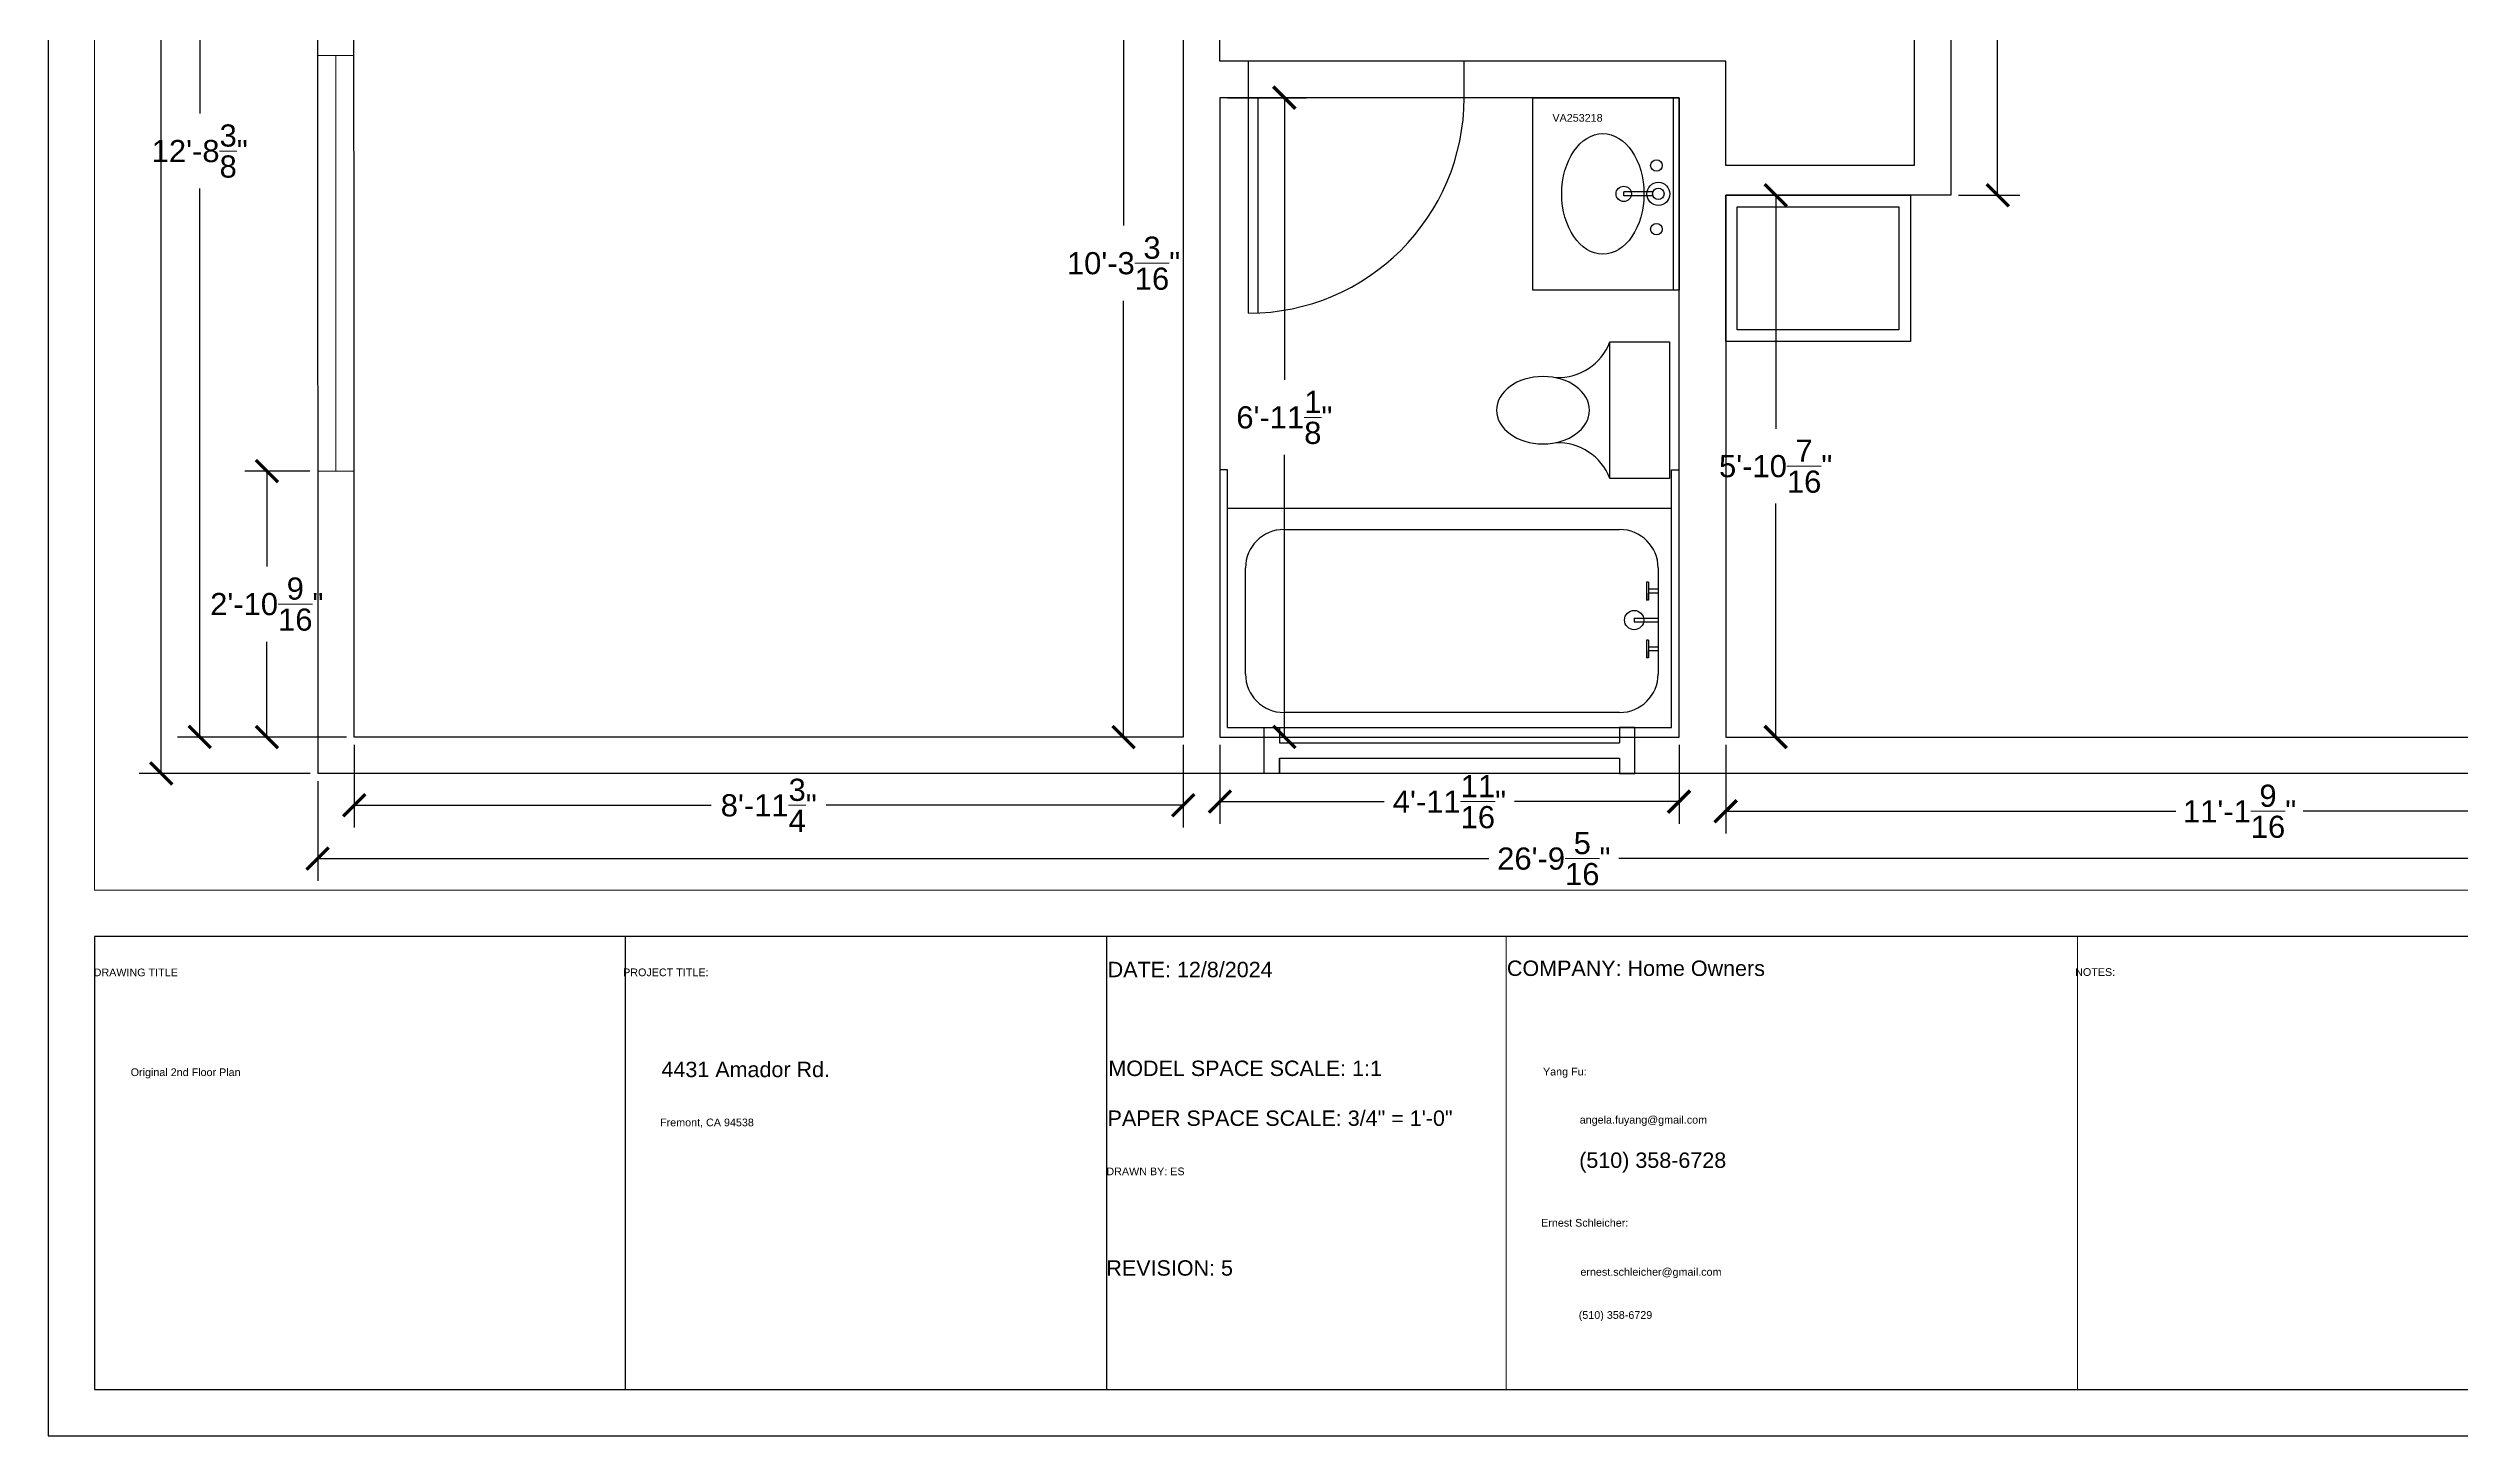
# Model space of a CAD drawing. Header units: inches. Extents: x 0 to 483, y 0 to 649.
# Drawn here: x 0 to 313.4, y 0 to 180.4 of the extents above; entities that cross this region are included whole.
import ezdxf

# ---------------------------------------------------------------- set-up
doc = ezdxf.new("R2010")
doc.units = ezdxf.units.IN
doc.header["$MEASUREMENT"] = 0
doc.layers.get('0').update_dxf_attribs({"color": 1, "lineweight": 9})
for name, color, linetype, lineweight in [('00-page-edge', 7, 'Continuous', 9), ('A201-Dimensions', 7, 'Continuous', 9), ('A201-Floorplan-2nd-floor', 7, 'Continuous', 9)]:
    doc.layers.add(name, color=color, linetype=linetype, lineweight=lineweight)
doc.layers.add('Title Block', color=7, linetype='Continuous')
doc.layers.add('Title Block Text', color=7, linetype='Continuous')
doc.styles.add('Annotative', font='Arial.ttf')
doc.styles.add('Small', font='Arial.ttf', dxfattribs={"height": 0.125})
doc.dimstyles.new('Annotative', dxfattribs={"dimtxt": 0.18, "dimasz": 0.18, "dimexe": 0.18, "dimexo": 0.0625, "dimgap": 0.09, "dimtad": 0, "dimtih": 1, "dimtoh": 1, "dimdec": 4, "dimzin": 0, "dimdsep": 46, "dimlunit": 4, "dimtxsty": 'Annotative', "dimblk": 'ARCHTICK', "dimblk1": 'ARCHTICK', "dimblk2": 'ARCHTICK', "dimcen": 0.09, "dimadec": 0, "dimazin": 0, "dimtfac": 1, "dimtdec": 4, "dimtofl": 0, "dimtmove": 0, "dimatfit": 3, "dimldrblk": 'ARCHTICK', "dimfxl": 1, "dimtolj": 1, "dimtzin": 0, "dimarcsym": 0})

# ---------------------------------------------------------------- blocks, each defined once
blk = doc.blocks.new('L2-bathroom-door')
at = {"lineweight": 30}
for p, q in [((0, -28), (0, 0)), ((1.25, 0), (0, 0)), ((0, 0), (0, 0)), ((1.25, -27.97), (1.25, 0))]:
    blk.add_line(p, q, dxfattribs=at)
blk.add_arc((0, 0), 28, 270, 0, dxfattribs=at)
blk = doc.blocks.new('L2-bathroom-bath-tub')
at = {"lineweight": 30}
for p, q in [((-1, 0), (0, 0)), ((-58.68, 0), (-59.68, 0)), ((-58.68, -33.5), (-58.68, 0)), ((-1, -33.5), (-1, 0)), ((-58.68, -5), (-1, -5)), ((-51.34, -7.77), (-7.72, -7.77)), ((-56.34, -26.56), (-56.34, -12.77)), ((-2.72, -12.77), (-2.72, -26.56)), ((-58.68, -33.5), (-1, -33.5)), ((-7.72, -31.56), (-51.34, -31.56))]:
    blk.add_line(p, q, dxfattribs=at)
for centre, start, end in [((-51.34, -12.77), 90, 180), ((-7.72, -12.77), 0, 90), ((-51.34, -26.56), 180, 270), ((-7.72, -26.56), 270, 0)]:
    blk.add_arc(centre, 5, start, end, dxfattribs=at)
blk = doc.blocks.new('L2-bathroom-window')
at = {"lineweight": 30}
for p, q in [((0, 0), (0, 6)), ((0, 6), (2, 6)), ((2, 6), (2, 4)), ((2, 6), (2, 4)), ((2, 4), (46.18, 4)), ((48.18, 6), (46.18, 6)), ((46.18, 6), (46.18, 4)), ((48.18, 0), (48.18, 6)), ((2, 0), (0, 0)), ((2, 2), (2, 0)), ((2, 0), (2, 2)), ((2, 2), (46.18, 2)), ((46.18, 2), (46.18, 0)), ((46.18, 0), (48.18, 0))]:
    blk.add_line(p, q, dxfattribs=at)
blk = doc.blocks.new('L2-bathroom-sink')
at = {"lineweight": 30}
for p, q in [((-19, -25), (-19, 0)), ((-19, 0), (0, 0)), ((-0.75, 0), (-0.75, -25)), ((0, 0), (0, -25)), ((-3.39, -12.25), (-7.17, -12.25)), ((-7.17, -12.75), (-7.17, -12.25)), ((-3.39, -12.75), (-7.17, -12.75)), ((0, -25), (-19, -25))]:
    blk.add_line(p, q, dxfattribs=at)
for centre, radius in [((-2.94, -8.81), 0.75), ((-7.19, -12.5), 1), ((-2.69, -12.5), 1.5), ((-2.69, -12.5), 0.75), ((-2.94, -17.09), 0.75)]:
    blk.add_circle(centre, radius, dxfattribs=at)
blk.add_ellipse((-9.9, -12.5), major_axis=(0, 7.83), ratio=0.682565, dxfattribs=at)
blk = doc.blocks.new('L2-toilet')
at = {"layer": 'A201-Floorplan-2nd-floor', "lineweight": 30}
for p, q in [((-7.75, 0), (-7.75, 17.75)), ((-7.75, 17.75), (0, 17.75)), ((0, 17.75), (0, 0)), ((0, 0), (-7.75, 0))]:
    blk.add_line(p, q, dxfattribs=at)
for centre, start, end in [((-14.44, 20.27), 267.5527, 339.3943), ((-14.44, -2.52), 20.6057, 92.4473)]:
    blk.add_arc(centre, 7.15, start, end, dxfattribs=at)
blk.add_ellipse((-16.43, 8.88), major_axis=(-6.05, 0), ratio=0.722961, start_param=4.712389, end_param=10.995574, dxfattribs=at)
blk = doc.blocks.new('L2-tub-hot-faucet')
at = {"layer": 'A201-Floorplan-2nd-floor', "lineweight": 30}
for p, q in [((-1.26, 1.41), (-1.51, 1.41)), ((-1.51, 1.41), (-1.51, -0.91)), ((-1.26, 1.41), (-1.26, -0.91)), ((0, 0.5), (-1.26, 0.5)), ((0, 0), (-1.26, 0)), ((-1.26, -0.91), (-1.26, 0)), ((-1.26, -0.91), (-1.51, -0.91))]:
    blk.add_line(p, q, dxfattribs=at)
blk = doc.blocks.new('L2-tub-faucets-and-drain')
at = {"layer": 'A201-Floorplan-2nd-floor', "lineweight": 30}
for p, q in [((0, 0.25), (3.11, 0.25)), ((0, 0.25), (0, -0.25)), ((0, -0.25), (3.11, -0.25))]:
    blk.add_line(p, q, dxfattribs=at)
blk.add_circle((0, 0), 1.25, dxfattribs=at)
at = {"lineweight": 30}
for p in [(3.11, 3.5), (3.11, -4)]:
    blk.add_blockref('L2-tub-hot-faucet', p, dxfattribs=at)
blk = doc.blocks.new('_ArchTick')
at = {"color": 0, "linetype": 'ByBlock', "lineweight": 30, "const_width": 0.15}
blk.add_lwpolyline([(-0.5, -0.5), (0.5, 0.5)], dxfattribs=at)
blk = doc.blocks.new('*D676')
at = {"layer": 'A201-Dimensions', "color": 0, "lineweight": -2, "transparency": 16777216}
for p, q in [((146.51, 214.01), (136.87, 214.01)), ((139.75, 214.01), (139.75, 157.31)), ((139.75, 90.83), (139.75, 147.53)), ((146.51, 90.83), (136.87, 90.83))]:
    blk.add_line(p, q, dxfattribs=at)
at = {"layer": 'A201-Dimensions', "color": 0, "lineweight": -2, "transparency": 16777216, "xscale": 2.88, "yscale": 2.88, "zscale": 2.88}
for p, rotation in [((139.75, 214.01), 90), ((139.75, 90.83), 270)]:
    blk.add_blockref('_ArchTick', p, dxfattribs=dict(at, rotation=rotation))
at = {"layer": 'A201-Dimensions', "color": 0, "lineweight": 5, "transparency": 16777216, "insert": (139.75, 152.42), "char_height": 2.88, "attachment_point": 5, "style": 'Annotative'}
blk.add_mtext('\\A1;10\'-3{\\H1x;\\S3/16;}"', dxfattribs=at)
blk = doc.blocks.new('*D673')
at = {"layer": 'A201-Dimensions', "color": 0, "lineweight": -2, "transparency": 16777216}
for p, q in [((152.26, 89.83), (152.26, 79.55)), ((211.94, 89.83), (211.94, 79.55)), ((152.26, 82.43), (173.63, 82.43)), ((211.94, 82.43), (190.57, 82.43))]:
    blk.add_line(p, q, dxfattribs=at)
at = {"layer": 'A201-Dimensions', "color": 0, "lineweight": -2, "transparency": 16777216, "xscale": 2.88, "yscale": 2.88, "zscale": 2.88, "rotation": 180}
blk.add_blockref('_ArchTick', (152.26, 82.43), dxfattribs=at)
at = {"layer": 'A201-Dimensions', "color": 0, "lineweight": -2, "transparency": 16777216, "xscale": 2.88, "yscale": 2.88, "zscale": 2.88}
blk.add_blockref('_ArchTick', (211.94, 82.43), dxfattribs=at)
at = {"layer": 'A201-Dimensions', "color": 0, "lineweight": 5, "transparency": 16777216, "insert": (182.1, 82.43), "char_height": 2.88, "attachment_point": 5, "style": 'Annotative'}
blk.add_mtext('\\A1;4\'-11{\\H1x;\\S11/16;}"', dxfattribs=at)
blk = doc.blocks.new('*D677')
at = {"layer": 'A201-Dimensions', "color": 0, "lineweight": -2, "transparency": 16777216}
for p, q in [((218.01, 89.83), (218.01, 78.3)), ((351.57, 89.83), (351.57, 78.3)), ((218.01, 81.18), (276.52, 81.18)), ((351.57, 81.18), (293.06, 81.18))]:
    blk.add_line(p, q, dxfattribs=at)
at = {"layer": 'A201-Dimensions', "color": 0, "lineweight": -2, "transparency": 16777216, "xscale": 2.88, "yscale": 2.88, "zscale": 2.88, "rotation": 180}
blk.add_blockref('_ArchTick', (218.01, 81.18), dxfattribs=at)
at = {"layer": 'A201-Dimensions', "color": 0, "lineweight": -2, "transparency": 16777216, "xscale": 2.88, "yscale": 2.88, "zscale": 2.88}
blk.add_blockref('_ArchTick', (351.57, 81.18), dxfattribs=at)
at = {"layer": 'A201-Dimensions', "color": 0, "lineweight": 5, "transparency": 16777216, "insert": (284.79, 81.18), "char_height": 2.88, "attachment_point": 5, "style": 'Annotative'}
blk.add_mtext('\\A1;11\'-1{\\H1x;\\S9/16;}"', dxfattribs=at)
blk = doc.blocks.new('*D668')
at = {"layer": 'A201-Dimensions', "color": 0, "lineweight": -2, "transparency": 16777216}
for p, q in [((35.02, 85.08), (35.02, 72.15)), ((356.32, 85.08), (356.32, 72.15)), ((35.02, 75.03), (187.24, 75.03)), ((356.32, 75.03), (204.1, 75.03))]:
    blk.add_line(p, q, dxfattribs=at)
at = {"layer": 'A201-Dimensions', "color": 0, "lineweight": -2, "transparency": 16777216, "xscale": 2.88, "yscale": 2.88, "zscale": 2.88, "rotation": 180}
blk.add_blockref('_ArchTick', (35.02, 75.03), dxfattribs=at)
at = {"layer": 'A201-Dimensions', "color": 0, "lineweight": -2, "transparency": 16777216, "xscale": 2.88, "yscale": 2.88, "zscale": 2.88}
blk.add_blockref('_ArchTick', (356.32, 75.03), dxfattribs=at)
at = {"layer": 'A201-Dimensions', "color": 0, "lineweight": 5, "transparency": 16777216, "insert": (195.67, 75.03), "char_height": 2.88, "attachment_point": 5, "style": 'Annotative'}
blk.add_mtext('\\A1;26\'-9{\\H1x;\\S5/16;}"', dxfattribs=at)
blk = doc.blocks.new('*D667')
at = {"layer": 'A201-Dimensions', "color": 0, "lineweight": -2, "transparency": 16777216}
for p, q in [((39.77, 89.83), (39.77, 79.07)), ((147.51, 89.83), (147.51, 79.07)), ((39.77, 81.95), (86.16, 81.95)), ((147.51, 81.95), (101.12, 81.95))]:
    blk.add_line(p, q, dxfattribs=at)
at = {"layer": 'A201-Dimensions', "color": 0, "lineweight": -2, "transparency": 16777216, "xscale": 2.88, "yscale": 2.88, "zscale": 2.88, "rotation": 180}
blk.add_blockref('_ArchTick', (39.77, 81.95), dxfattribs=at)
at = {"layer": 'A201-Dimensions', "color": 0, "lineweight": -2, "transparency": 16777216, "xscale": 2.88, "yscale": 2.88, "zscale": 2.88}
blk.add_blockref('_ArchTick', (147.51, 81.95), dxfattribs=at)
at = {"layer": 'A201-Dimensions', "color": 0, "lineweight": 5, "transparency": 16777216, "insert": (93.64, 81.95), "char_height": 2.88, "attachment_point": 5, "style": 'Annotative'}
blk.add_mtext('\\A1;8\'-11{\\H1x;\\S3/4;}"', dxfattribs=at)
blk = doc.blocks.new('*D675')
at = {"layer": 'A201-Dimensions', "color": 0, "lineweight": -2, "transparency": 16777216}
for p, q in [((153.26, 173.93), (163.53, 173.93)), ((160.65, 173.93), (160.65, 137.24)), ((160.65, 90.83), (160.65, 127.52)), ((153.26, 90.83), (163.53, 90.83))]:
    blk.add_line(p, q, dxfattribs=at)
at = {"layer": 'A201-Dimensions', "color": 0, "lineweight": -2, "transparency": 16777216, "xscale": 2.88, "yscale": 2.88, "zscale": 2.88}
for p, rotation in [((160.65, 173.93), 90), ((160.65, 90.83), 270)]:
    blk.add_blockref('_ArchTick', p, dxfattribs=dict(at, rotation=rotation))
at = {"layer": 'A201-Dimensions', "color": 0, "lineweight": 5, "transparency": 16777216, "insert": (160.65, 132.38), "char_height": 2.88, "attachment_point": 5, "style": 'Annotative'}
blk.add_mtext('\\A1;6\'-11{\\H1x;\\S1/8;}"', dxfattribs=at)
blk = doc.blocks.new('*D674')
at = {"layer": 'A201-Dimensions', "color": 0, "lineweight": -2, "transparency": 16777216}
for p, q in [((219.01, 161.25), (227.38, 161.25)), ((224.5, 161.25), (224.5, 130.87)), ((224.5, 90.83), (224.5, 121.2)), ((219.01, 90.83), (227.38, 90.83))]:
    blk.add_line(p, q, dxfattribs=at)
at = {"layer": 'A201-Dimensions', "color": 0, "lineweight": -2, "transparency": 16777216, "xscale": 2.88, "yscale": 2.88, "zscale": 2.88}
for p, rotation in [((224.5, 161.25), 90), ((224.5, 90.83), 270)]:
    blk.add_blockref('_ArchTick', p, dxfattribs=dict(at, rotation=rotation))
at = {"layer": 'A201-Dimensions', "color": 0, "lineweight": 5, "transparency": 16777216, "insert": (224.5, 126.04), "char_height": 2.88, "attachment_point": 5, "style": 'Annotative'}
blk.add_mtext('\\A1;5\'-10{\\H1x;\\S7/16;}"', dxfattribs=at)
blk = doc.blocks.new('*D680')
at = {"layer": 'A201-Dimensions', "color": 0, "lineweight": -2, "transparency": 16777216}
for p, q in [((248.26, 223.22), (256.23, 223.22)), ((253.35, 223.22), (253.35, 195.15)), ((253.35, 161.25), (253.35, 189.33)), ((248.26, 161.25), (256.23, 161.25))]:
    blk.add_line(p, q, dxfattribs=at)
at = {"layer": 'A201-Dimensions', "color": 0, "lineweight": -2, "transparency": 16777216, "xscale": 2.88, "yscale": 2.88, "zscale": 2.88}
for p, rotation in [((253.35, 223.22), 90), ((253.35, 161.25), 270)]:
    blk.add_blockref('_ArchTick', p, dxfattribs=dict(at, rotation=rotation))
at = {"layer": 'A201-Dimensions', "color": 0, "lineweight": 5, "transparency": 16777216, "insert": (253.35, 192.24), "char_height": 2.88, "attachment_point": 5, "style": 'Annotative'}
blk.add_mtext('\\A1;5\'-2"', dxfattribs=at)
blk = doc.blocks.new('new-title-block')
at = {"layer": 'Title Block'}
for p, q in [((68.98, 58.91), (68.98, 0)), ((131.55, 58.91), (131.55, 0))]:
    blk.add_line(p, q, dxfattribs=at)
at = {"layer": 'Title Block', "lineweight": 5}
for p, q in [((183.48, 58.91), (183.48, 0)), ((257.74, 58.91), (257.74, 0))]:
    blk.add_line(p, q, dxfattribs=at)
at = {"layer": 'Title Block', "lineweight": -3}
blk.add_lwpolyline([(471.14, 58.91), (0, 58.91), (0, 0), (471.14, 0)], close=True, dxfattribs=at)
blk = doc.blocks.new('*D664')
at = {"layer": 'A201-Dimensions', "color": 0, "lineweight": -2, "transparency": 16777216}
for p, q in [((33.92, 527.89), (11.81, 527.89)), ((14.69, 527.89), (14.69, 311.87)), ((14.69, 86.08), (14.69, 302.09)), ((34.02, 86.08), (11.81, 86.08))]:
    blk.add_line(p, q, dxfattribs=at)
at = {"layer": 'A201-Dimensions', "color": 0, "lineweight": -2, "transparency": 16777216, "xscale": 2.88, "yscale": 2.88, "zscale": 2.88}
for p, rotation in [((14.69, 527.89), 90), ((14.69, 86.08), 270)]:
    blk.add_blockref('_ArchTick', p, dxfattribs=dict(at, rotation=rotation))
at = {"layer": 'A201-Dimensions', "color": 0, "lineweight": 5, "transparency": 16777216, "insert": (14.69, 306.98), "char_height": 2.88, "attachment_point": 5, "style": 'Annotative'}
blk.add_mtext('\\A1;36\'-9{\\H1x;\\S13/16;}"', dxfattribs=at)
blk = doc.blocks.new('*D665')
at = {"layer": 'A201-Dimensions', "color": 0, "lineweight": -2, "transparency": 16777216}
for p, q in [((38.72, 243.17), (16.81, 243.17)), ((19.69, 243.17), (19.69, 171.88)), ((19.69, 90.83), (19.69, 162.11)), ((38.77, 90.83), (16.81, 90.83))]:
    blk.add_line(p, q, dxfattribs=at)
at = {"layer": 'A201-Dimensions', "color": 0, "lineweight": -2, "transparency": 16777216, "xscale": 2.88, "yscale": 2.88, "zscale": 2.88}
for p, rotation in [((19.69, 243.17), 90), ((19.69, 90.83), 270)]:
    blk.add_blockref('_ArchTick', p, dxfattribs=dict(at, rotation=rotation))
at = {"layer": 'A201-Dimensions', "color": 0, "lineweight": 5, "transparency": 16777216, "insert": (19.69, 167), "char_height": 2.88, "attachment_point": 5, "style": 'Annotative'}
blk.add_mtext('\\A1;12\'-8{\\H1x;\\S3/8;}"', dxfattribs=at)
blk = doc.blocks.new('*D666')
at = {"layer": 'A201-Dimensions', "color": 0, "lineweight": -2, "transparency": 16777216}
for p, q in [((34.01, 125.39), (25.53, 125.39)), ((28.41, 125.39), (28.41, 112.99)), ((28.41, 90.83), (28.41, 103.22)), ((34.02, 90.83), (25.53, 90.83))]:
    blk.add_line(p, q, dxfattribs=at)
at = {"layer": 'A201-Dimensions', "color": 0, "lineweight": -2, "transparency": 16777216, "xscale": 2.88, "yscale": 2.88, "zscale": 2.88}
for p, rotation in [((28.41, 125.39), 90), ((28.41, 90.83), 270)]:
    blk.add_blockref('_ArchTick', p, dxfattribs=dict(at, rotation=rotation))
at = {"layer": 'A201-Dimensions', "color": 0, "lineweight": 5, "transparency": 16777216, "insert": (28.41, 108.11), "char_height": 2.88, "attachment_point": 5, "style": 'Annotative'}
blk.add_mtext('\\A1;2\'-10{\\H1x;\\S9/16;}"', dxfattribs=at)

msp = doc.modelspace()

# ---------------------------------------------------------------- linework, layer by layer
at = {"lineweight": 5}
msp.add_line((189.47906, 64.91274), (189.47906, 6), dxfattribs=at)
at = {"layer": '00-page-edge', "lineweight": -3}
msp.add_lwpolyline([(483.13682, 648.52457), (0, 648.36933), (0, 0), (483.13682, 0)], close=True, dxfattribs=at)
at = {"layer": '00-page-edge'}
msp.add_lwpolyline([(477.13682, 642.52264), (6, 642.37126), (6, 70.91274), (477.13682, 70.91274)], close=True, dxfattribs=at)
at = {"layer": 'A201-Floorplan-2nd-floor', "lineweight": -3}
for p, q in [((34.92244, 527.88659), (35.02008, 86.07563)), ((156.00946, 173.92996), (156.00946, 178.67996)), ((184.00946, 173.92996), (184.00946, 178.67996)), ((156.00946, 173.92996), (152.25946, 173.92996)), ((153.25946, 92.07563), (153.25946, 120.57563)), ((356.32196, 86.07563), (35.02008, 86.07563))]:
    msp.add_line(p, q, dxfattribs=at)
at = {"layer": 'A201-Floorplan-2nd-floor', "lineweight": 5}
for p, q in [((39.69696, 179.41938), (34.99945, 179.41938)), ((37.38639, 125.38813), (37.38639, 179.41938)), ((39.77075, 125.38813), (35.01139, 125.38813))]:
    msp.add_line(p, q, dxfattribs=at)
at = {"layer": 'A201-Floorplan-2nd-floor', "lineweight": -3}
for points in [[(173.69289, 396.7896), (39.78058, 396.7896), (39.69696, 523.1646), (351.57196, 523.1646), (351.57196, 227.9734), (242.50946, 227.9734), (242.50946, 165.12585), (218.00946, 165.12585), (218.00946, 178.67996), (152.25946, 178.67996), (152.25946, 214.01313), (173.69289, 214.01313), (173.69289, 396.79497)], [(39.69696, 243.16938), (88.04071, 243.16938), (88.04071, 214.01313), (147.50946, 214.01313), (147.50946, 90.82563), (39.77075, 90.82563), (39.72036, 243.16938)]]:
    msp.add_lwpolyline(points, dxfattribs=at)
for points in [[(247.25946, 161.25085), (218.00946, 161.25085), (218.00946, 90.82563), (351.57196, 90.82563), (351.57196, 223.2234), (247.25946, 223.2234)], [(211.94205, 90.82563), (211.94205, 173.92996), (152.25946, 173.92996), (152.25946, 90.82563)]]:
    msp.add_lwpolyline(points, close=True, dxfattribs=at)
at = {"layer": 'A201-Floorplan-2nd-floor', "lineweight": 30}
for points in [[(242.00946, 142.25085), (218.00946, 142.25085), (218.00946, 161.25085), (242.00946, 161.25085)], [(240.50946, 159.75085), (240.50946, 143.75085), (219.50946, 143.75085), (219.50946, 159.75085)]]:
    msp.add_lwpolyline(points, close=True, dxfattribs=at)

# ---------------------------------------------------------------- block references
at = {"lineweight": -3}
msp.add_blockref('L2-tub-faucets-and-drain', (206.11288, 106.0295), dxfattribs=at)
at = {"lineweight": 5}
msp.add_blockref('new-title-block', (6, 6), dxfattribs=at)
at = {"layer": 'A201-Floorplan-2nd-floor', "lineweight": -3}
for name, p in [('L2-bathroom-door', (156.00946, 173.92996)), ('L2-bathroom-sink', (211.94205, 173.92996)), ('L2-toilet', (210.69205, 124.42996)), ('L2-bathroom-bath-tub', (211.94205, 125.57563)), ('L2-bathroom-window', (158.00946, 86.07563))]:
    msp.add_blockref(name, p, dxfattribs=at)

# ---------------------------------------------------------------- texts
at = {"layer": 'A201-Floorplan-2nd-floor', "lineweight": 5, "style": 'Small'}
msp.add_text('VA253218', height=1, dxfattribs=at).set_placement((195.48466, 170.81264))
at = {"layer": 'Title Block Text', "style": 'Small'}
for s, height, p in [('DRAWING TITLE', 1, (5.90314, 59.72957)), ('PROJECT TITLE:', 1, (74.71137, 59.7406)), ('DATE: 12/8/2024', 2, (137.68847, 59.60679)), ('COMPANY: Home Owners', 2, (189.57184, 59.7705)), ('NOTES:', 1, (263.41869, 59.77719)), ('4431 Amador Rd.', 2, (79.69992, 46.61765)), ('MODEL SPACE SCALE: 1:1', 2, (137.78067, 46.76644)), ('Yang Fu:', 1, (194.26033, 46.83757)), ('Fremont, CA 94538', 1, (79.51542, 40.23155)), ('PAPER SPACE SCALE: 3/4" = 1\'-0"', 2, (137.6783, 40.28256)), ('angela.fuyang@gmail.com', 1, (199.03063, 40.57787)), ('DRAWN BY: ES', 1, (137.51794, 33.86657)), ('(510) 358-6728', 2, (198.96547, 34.8231)), ('Ernest Schleicher:', 1, (194.01501, 27.18809)), ('REVISION: 5', 2, (137.51332, 20.81277)), ('ernest.schleicher@gmail.com', 1, (199.11947, 20.80104)), ('(510) 358-6729', 1, (198.90805, 15.20026))]:
    msp.add_text(s, height=height, dxfattribs=at).set_placement(p)
at = {"layer": 'Title Block Text', "lineweight": 5, "style": 'Small'}
msp.add_text('Original 2nd Floor Plan', height=1, dxfattribs=at).set_placement((10.71639, 46.7566))

# ---------------------------------------------------------------- dimensions: what is measured, and where the dimension line sits
at = {"layer": 'A201-Dimensions', "lineweight": 5}
for base, p1, p2, picture, middle in [((14.69424, 86.07563), (34.92244, 527.88659), (35.02008, 86.07563), '*D664', (14.69424, 306.98111)), ((19.689908963, 243.1693795642), (39.7707456041, 90.8256295642), (39.7203609576, 243.1693795642), '*D665', (19.689908963, 166.9975045642)), ((253.3491398429, 161.2508544716), (247.2594563907, 223.2234044716), (247.2594563907, 161.2508544716), '*D680', (253.3491398429, 192.2371294716)), ((139.7501, 90.82563), (147.50946, 214.01313), (147.50946, 90.82563), '*D676', (139.7501, 152.41938)), ((160.64931, 90.82563), (152.25946, 173.92996), (152.25946, 90.82563), '*D675', (160.64931, 132.37779)), ((224.5007, 90.82563), (218.00946, 161.25085), (218.00946, 90.82563), '*D674', (224.5007, 126.03824)), ((28.41393, 125.38813), (35.01903, 90.82563), (35.01139, 125.38813), '*D666', (28.41393, 108.10688))]:
    dim = msp.add_linear_dim(base=base, p1=p1, p2=p2, angle=90, dimstyle='Annotative', dxfattribs=at)
    dim.commit()
    dim.dimension.update_dxf_attribs({"geometry": picture, "text_midpoint": middle})
for base, p1, p2, picture, middle in [((39.77075, 81.94793), (147.50946, 90.82563), (39.77075, 90.82563), '*D667', (93.6401, 81.94793)), ((211.94205, 82.42722), (152.25946, 90.82563), (211.94205, 90.82563), '*D673', (182.10075, 82.42722)), ((351.57196, 81.17887), (218.00946, 90.82563), (351.57196, 90.82563), '*D677', (284.79071, 81.17887)), ((35.02008, 75.02732), (356.32196, 86.07563), (35.02008, 86.07563), '*D668', (195.67102, 75.02732))]:
    dim = msp.add_linear_dim(base=base, p1=p1, p2=p2, dimstyle='Annotative', dxfattribs=at)
    dim.commit()
    dim.dimension.update_dxf_attribs({"geometry": picture, "text_midpoint": middle})

doc.saveas('drawing.dxf')
